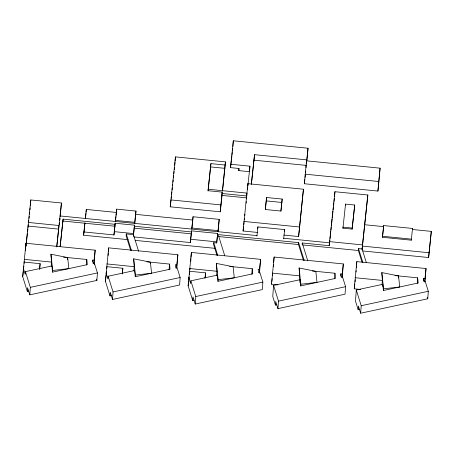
<?xml version="1.0" encoding="UTF-8"?>
<svg xmlns="http://www.w3.org/2000/svg" width="454" height="454" viewBox="0 0 454 454"><rect width="100%" height="100%" fill="white"/><g stroke="black" fill="none" stroke-linecap="round" stroke-linejoin="round"><path stroke-width="0.68" d="M28.67 291.031L27.285 291.326L22.7 276.679L25.946 243.27L95.164 250.171L94.126 263.286M25.645 247.356L25.447 250.086L25.617 248.707M25.747 245.994L25.946 243.27M25.918 245.96L30.804 199.947L61.438 203L60.217 216.564M63.464 257.151L86.788 259.478L87.333 264.631L52.562 272.133L51.904 265.942L25.418 271.64L25.22 274.347L23.319 268.28M30.373 205.855L30.804 199.947M27.285 291.326L27.552 287.717L29.788 294.856L96.878 280.424L97.428 272.928L94.358 263.121L93.076 263.399L92.724 260.074L94.069 260.204L93.813 263.678M29.788 294.856L30.339 287.359L25.418 271.64M39.714 269.273L40.122 263.672L23.994 262.066M52.562 272.133L52.687 270.465L68.849 268.62L67.674 257.571L50.956 254.229L51.495 262.077L51.189 266.243M56.778 246.959L58.986 225.502L28.352 222.449M60.189 246.403L63.095 219.134L115.049 224.316M67.521 259.654L67.674 257.571M128.073 239.667L83.621 235.234L84.858 222.795M86.124 212.075L86.317 209.436L116.423 212.438L116.116 215.253M86.379 265.034L86.788 259.478M92.622 261.459L92.724 260.074M94.256 264.512L94.358 263.121M111.389 295.616L110.004 295.917L105.419 281.27L108.665 247.856L177.877 254.762L176.844 267.877M108.103 255.494L108.256 253.411M108.358 252.021L108.665 247.856M146.88 261.81L169.507 264.069L170.051 269.222L135.281 276.719L134.622 270.533L108.137 276.231L107.938 278.938L106.037 272.865M83.865 231.937L113.971 234.939L115.129 223.243L134.441 225.167L134.225 228.152L191.287 233.844L191.384 232.573M115.129 223.243L114.913 226.228L62.953 221.041M115.361 221.467L116.667 209.141L135.979 211.065L134.742 223.504M110.004 295.917L110.277 292.302L112.507 299.447L179.597 285.016L180.147 277.513L177.077 267.712L175.794 267.985L175.443 264.659L176.788 264.796L176.532 268.269M116.423 212.438L116.667 209.141M112.507 299.447L113.057 291.95L108.137 276.231M122.427 273.864L122.841 268.263L106.713 266.651M138.612 251.306L133.448 234.644L126.291 233.929L126.15 235.836L130.695 250.5M133.357 235.915L134.441 225.167M134.673 223.391L135.979 211.065M135.281 276.719L135.405 275.056L151.568 273.212L150.393 262.162L133.675 258.814L134.214 266.668L133.907 270.834M150.291 263.553L150.393 262.162M222.102 194.879L220.258 211.808L170.25 206.82L175.443 156.891L225.456 161.879L222.568 190.652M175.04 162.418L174.784 165.211M175.142 161.039L175.443 156.891M169.098 269.625L169.507 264.069M133.992 236.931L190.351 242.555L191.509 230.859L217.665 233.469L216.672 242.941L213.76 242.652L213.618 244.558L216.967 255.358M191.509 230.859L191.429 231.932L134.367 226.245M191.741 229.083L193.046 216.757L219.203 219.367L218.107 231.585M193.046 216.757L192.802 220.054L135.74 214.367M194.108 300.207L192.723 300.503L188.138 285.855L191.384 252.447L260.596 259.353L259.489 273.132M190.72 261.476L190.924 258.695M191.026 257.304L191.384 252.447M229.599 266.402L252.225 268.66L252.77 273.813L217.999 281.31L217.341 275.118L190.856 280.822L190.657 283.529L188.756 277.456M192.723 300.503L192.995 296.893L195.226 304.038L262.316 289.601L262.866 282.104L259.796 272.304L258.513 272.576L258.161 269.25L259.506 269.387L259.251 272.854M195.226 304.038L195.776 296.536L190.856 280.822M208.193 189.761L210.928 163.627L225.11 165.04L222.381 191.174M205.202 277.752L205.56 272.848L189.431 271.242M216.672 242.941L217.665 233.469M217.897 231.693L219.203 219.367M217.999 281.31L218.124 279.641L234.287 277.797L233.112 266.753L216.393 263.405L216.933 271.259L216.626 275.425M220.258 211.808L222.159 192.11L207.977 190.697M222.159 192.11L221.921 195.413L246.562 197.87L247.01 193.109L208.182 189.239M217.239 276.509L217.341 275.118M249.541 171.697L238.793 170.625L238.952 168.474L230.518 167.628L233.322 140.785L308.039 148.237L306.887 160.602M231.767 156.335L231.648 157.947L231.795 156.579M232.919 146.307L233.322 140.785M257.838 232.476L243.077 231.001L247.895 183.677L303.431 189.216L298.613 236.54L283.852 235.07M247.742 185.703L247.895 183.677M249.581 171.096L249.944 166.175L230.763 164.263M306.518 163.327L306.768 159.876L254.546 154.672L251.374 184.409M251.817 274.21L252.225 268.66M257.747 228.827L257.889 226.921L284.613 229.588L284.476 231.495M265.38 209.572L266.572 197.507L282.172 199.062L280.981 211.127M277.831 284.862L271.532 284.232L274.103 257.038L343.315 263.939L342.282 277.053M273.387 266.759L273.541 264.676M273.694 262.588L274.103 257.038M312.318 270.993L334.944 273.246L335.489 278.404L300.718 285.901L300.06 279.709L273.575 285.407L272.758 296.519L275.442 305.094L276.827 304.799M275.442 305.094L275.709 301.484L277.944 308.624L345.034 294.192L345.585 286.695L342.515 276.889L341.232 277.167L340.88 273.841L342.225 273.972L341.97 277.445M277.944 308.624L278.495 301.127L273.575 285.407M298.613 236.54L303.431 189.216M303.448 260.448L298.516 244.536L298.658 242.629L218.204 234.605L224.685 255.517M304.367 183.739L306.524 160.835L380.083 168.167L377.927 191.077L304.367 183.739L304.827 179.534M306.019 167.674L306.223 164.938M306.319 163.571L306.524 160.835M300.718 285.901L300.843 284.232L317.006 282.388L315.831 271.339L299.112 267.996L299.651 275.845L299.345 280.01M302.143 244.258L302.233 242.986L329.195 245.676L329.837 240.041M299.856 282.484L300.06 279.709M329.195 245.676L334.933 191.719L367.836 195.004L362.048 249.683M334.581 196.514L334.933 191.719M334.536 278.801L334.944 273.246M342.946 228.186L343.025 227.142L352.208 228.056L352.128 229.1L342.946 228.186L345.534 204.107L354.716 205.021L352.128 229.1M345.46 205.146L345.534 204.107M340.727 275.924L340.88 273.841M360.55 289.448L354.251 288.823L356.821 261.623L426.034 268.53L425.001 281.645M356.055 272.042L356.157 270.652M356.362 267.877L356.821 261.623M366.253 262.355L362.099 248.957L358.524 248.599L358.382 250.512L361.912 261.896M395.037 275.578L417.663 277.837L418.208 282.99L383.437 290.486L382.779 284.3L356.294 289.998L355.476 301.104L358.161 309.685L359.545 309.384M362.099 248.957L367.836 195.004M358.161 309.685L358.427 306.075L360.663 313.215L427.753 298.783L428.304 291.281L425.233 281.48L423.951 281.758L423.599 278.427L424.944 278.563L424.689 282.036M360.663 313.215L361.214 305.718L356.294 289.998M377.927 191.077L380.083 168.167M412.527 228.453L411.29 240.177L382.45 237.3L383.692 225.576L412.527 228.453L412.453 229.497L431.3 231.375L428.621 257.526L362.763 250.954M382.45 237.3L383.692 225.576M383.437 290.486L383.562 288.823L399.724 286.979L398.55 275.93L381.831 272.587L382.37 280.436L382.064 284.601M382.626 286.383L382.779 284.3M398.396 278.013L398.55 275.93M411.29 240.177L411.364 239.133L382.529 236.256M417.254 283.392L417.663 277.837M423.446 280.51L423.599 278.427M428.621 257.526L431.3 231.375M22.7 276.679L23.387 270.357M23.619 268.252L23.846 266.146M24.153 263.337L24.306 261.935M25.532 250.699L25.685 249.297M25.991 246.488L26.145 245.081M26.298 243.679L26.525 241.573M26.678 240.166L27.444 233.146M27.598 231.744L27.904 228.935M28.057 227.528L28.364 224.719M28.591 222.613L28.818 220.508M29.05 218.402L29.277 216.297M29.51 214.192L29.737 212.08M29.97 209.975L30.197 207.87M39.515 269.233L40.122 263.672M56.767 246.42L61.438 203M59.258 224.191L59.412 222.783M59.718 219.974L59.871 218.567M59.372 224.316L59.525 222.908M59.837 220.088L59.99 218.68M60.098 246.607L63.095 219.134M85.318 218.578L86.317 209.436M83.621 235.234L84.926 223.277M85.46 218.357L85.999 213.437M94.069 260.204L95.164 250.171M105.419 281.27L106.026 275.692M106.253 273.603L106.48 271.509M106.786 268.723L106.94 267.332M113.971 234.939L114.97 225.797M115.43 221.58L115.963 216.654M122.234 273.824L122.841 268.263M133.363 236.159L134.282 227.721M170.25 206.82L170.942 200.469M171.175 198.353L171.402 196.242M171.555 194.828L171.862 192.008M172.094 189.891L172.327 187.78M172.554 185.663L172.707 184.25M172.94 182.133L173.173 180.022M173.4 177.906L173.632 175.789M173.859 173.672L174.092 171.561M174.325 169.444L174.552 167.327M176.788 264.796L177.877 254.762M190.351 242.555L191.35 233.413M191.963 227.789L192.729 220.757M188.138 285.855L188.671 280.981M188.819 279.585L189.125 276.798M189.352 274.704L189.579 272.616M189.886 269.829L190.033 268.433M208 190.947L210.928 163.627M204.953 278.416L205.56 272.848M225.11 165.04L225.456 161.879M230.518 167.628L231.273 160.671M231.427 159.275L231.733 156.488M231.949 155.206L232.244 152.47M232.397 151.097L232.692 148.362M238.793 170.625L239.02 168.536M247.453 189.647L247.68 187.559M247.833 186.168L249.944 166.175M243.077 231.001L243.531 226.807M243.764 224.713L243.991 222.613M244.297 219.821L244.451 218.419M244.751 215.622L244.905 214.226M246.125 203.04L246.278 201.644M246.579 198.846L246.732 197.45M251.363 183.893L254.546 154.672M256.947 236.165L257.889 226.921M266.572 197.507L265.267 209.498L280.867 211.053L282.172 199.062M259.506 269.387L260.596 259.353M271.532 284.232L271.685 282.836M271.838 281.435L272.145 278.637M272.445 275.839L272.599 274.443M283.676 238.827L284.613 229.588M306.768 159.876L308.039 148.237M305.054 177.429L305.281 175.323M305.587 172.52L305.741 171.113M329.99 238.639L330.296 235.83M330.45 234.429L330.756 231.619M330.909 230.212L331.21 227.403M331.363 226.001L332.129 218.981M332.283 217.574L332.589 214.765M332.742 213.363L332.975 211.258M333.128 209.85L333.429 207.041M333.582 205.639L333.889 202.83M334.042 201.428L334.348 198.619M342.225 273.972L343.315 263.939M352.208 228.056L354.716 205.021M354.251 288.823L354.784 283.926M355.017 281.826L355.244 279.726M424.944 278.563L426.034 268.53M30.339 287.359L97.428 272.928M113.057 291.95L180.147 277.513M195.776 296.536L262.866 282.104M278.495 301.127L345.585 286.695M361.214 305.718L428.304 291.281M253.638 160.137L306.365 165.398M305.071 174.16L378.63 181.498M210.684 166.924L224.866 168.338M222.057 193.5L246.698 195.958M266.322 200.906L281.923 202.461M170.755 199.908L220.769 204.896M364.766 224.741L383.613 226.62M243.781 221.421L299.317 226.96M329.496 241.613L362.4 244.893M115.441 220.389L134.753 222.318M191.821 228.01L217.977 230.615M60.087 215.951L256.941 235.586M283.671 238.254L329.508 242.822M362.44 246.096L428.973 252.736M218.766 236.585L298.516 244.536M302.801 244.967L358.558 250.534M114.215 231.642L133.527 233.566M190.595 239.258L216.751 241.868M28.086 226.058L58.725 229.111M135.127 240.37L214.856 248.321M355.068 277.712L382.37 280.436M272.349 273.126L299.651 275.845M189.63 268.535L216.933 271.259M106.911 263.944L134.214 266.668M24.193 259.359L51.495 262.077M427.345 297.484L427.753 298.783M96.469 279.125L96.878 280.424M358.524 248.599L362.882 262.667M302.233 242.986L307.784 260.885M298.658 242.629L304.203 260.528M213.76 242.652L217.733 255.471M126.291 233.929L131.456 250.591M381.831 272.587L383.562 288.823M299.112 267.996L300.843 284.232M216.393 263.405L218.124 279.641M133.675 258.814L135.405 275.056M50.956 254.229L52.687 270.465"/></g></svg>
